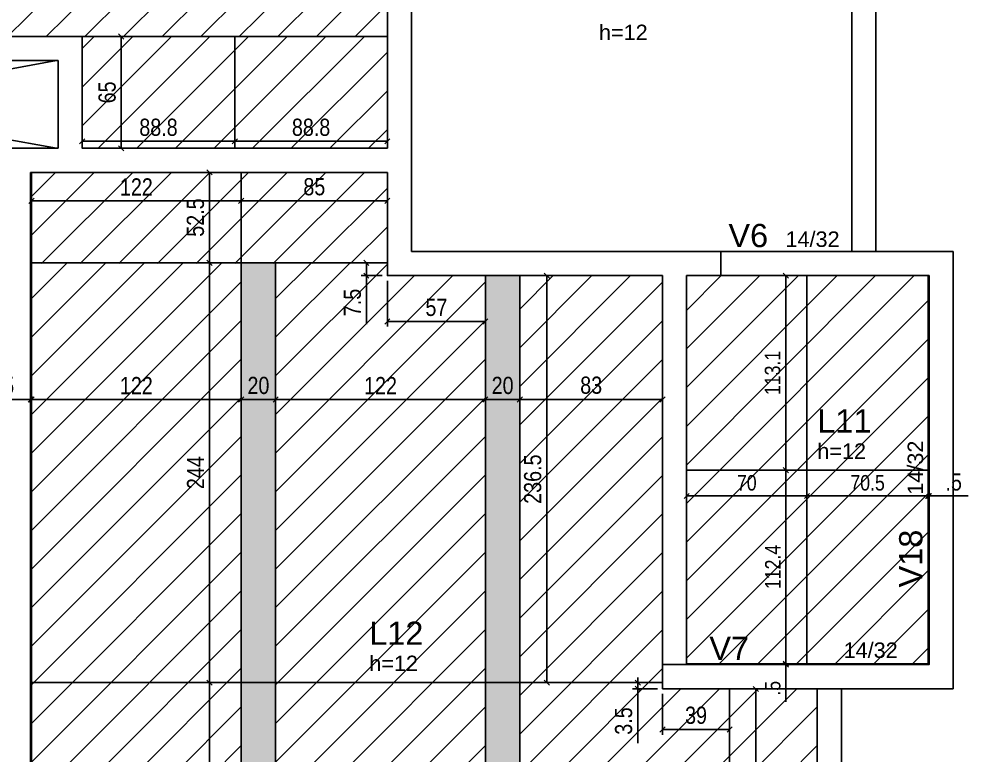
# Model space of a CAD drawing. Header units: millimetres. Extents: x 2319 to 6611, y 404 to 3152.
# Drawn here: x 4476 to 5028, y 1413 to 1841 of the extents above; entities that cross this region are included whole.
import ezdxf

# ---------------------------------------------------------------- set-up
doc = ezdxf.new("R2010")
doc.units = ezdxf.units.MM
for name, color, linetype in [('10', 252, 'Continuous'), ('9', 8, 'Continuous'), ('COTA', 241, 'Continuous'), ('ES-VIGA', 3, 'Continuous'), ('Painéis', 200, 'Continuous'), ('VIG-D', 2, 'Continuous'), ('VIG-N', 4, 'Continuous')]:
    doc.layers.add(name, color=color, linetype=linetype)
doc.layers.add('Hachura', color=251, linetype='Continuous', lineweight=9)
doc.layers.add('REAPROVEITAMENTO', color=251, linetype='Continuous', lineweight=9)
doc.styles.add('COTA TECNICA', font='techl___.ttf', dxfattribs={"height": 10})
doc.styles.add('COTA TECNICA-50', font='techl___.ttf', dxfattribs={"height": 9})
doc.styles.add('TQS_ARIAL', font='arial.ttf')
doc.dimstyles.new('COTA PAINEL-50', dxfattribs={"dimtxt": 9, "dimasz": 3, "dimexe": 3, "dimexo": 3, "dimgap": 3, "dimtad": 1, "dimdec": 1, "dimzin": 12, "dimdsep": 46, "dimtxsty": 'COTA TECNICA-50', "dimblk1": 'OBLIQUE', "dimblk2": 'OBLIQUE', "dimsah": 1, "dimcen": 0.9, "dimclrd": 4, "dimclre": 4, "dimclrt": 240, "dimadec": 1, "dimazin": 3, "dimtfac": 1, "dimtdec": 1, "dimtmove": 0, "dimatfit": 3, "dimfxl": 1, "dimtolj": 1, "dimtzin": 12, "dimarcsym": 0})
doc.dimstyles.new('PAINEL', dxfattribs={"dimtxt": 10, "dimasz": 3, "dimexe": 3, "dimexo": 3, "dimgap": 3, "dimtad": 1, "dimdec": 1, "dimzin": 12, "dimdsep": 46, "dimtxsty": 'COTA TECNICA', "dimblk1": 'OBLIQUE', "dimblk2": 'OBLIQUE', "dimsah": 1, "dimcen": 0.9, "dimclrd": 4, "dimclre": 4, "dimclrt": 240, "dimadec": 1, "dimazin": 3, "dimtfac": 1, "dimtdec": 1, "dimtmove": 0, "dimatfit": 3, "dimfxl": 1, "dimtolj": 1, "dimtzin": 12, "dimarcsym": 0})

# ---------------------------------------------------------------- blocks, each defined once
blk = doc.blocks.new('_Oblique')
at = {"color": 0, "linetype": 'ByBlock', "lineweight": -2}
blk.add_line((-0.5, -0.5), (0.5, 0.5), dxfattribs=at)
blk = doc.blocks.new('*D155')
at = {"layer": 'COTA', "color": 4, "lineweight": -2, "transparency": 16777216}
for p, q in [((4921.74, 1578.45), (4921.74, 1466)), ((4919.24, 1466), (4918.74, 1466))]:
    blk.add_line(p, q, dxfattribs=at)
at = {"layer": 'Defpoints', "color": 0, "transparency": 16777216}
for p in [(4921.74, 1578.45), (4921.74, 1466), (4922.24, 1466)]:
    blk.add_point(p, dxfattribs=at)
at = {"layer": 'COTA', "color": 4, "lineweight": -2, "transparency": 16777216, "xscale": 3, "yscale": 3, "zscale": 3}
for p, rotation in [((4921.74, 1578.45), 90), ((4921.74, 1466), 270)]:
    blk.add_blockref('_Oblique', p, dxfattribs=dict(at, rotation=rotation))
at = {"layer": 'COTA', "color": 240, "transparency": 16777216, "insert": (4914.17, 1522.22), "char_height": 9, "attachment_point": 5, "rotation": 90, "style": 'COTA TECNICA-50'}
blk.add_mtext('\\A1;112.4', dxfattribs=at)
blk = doc.blocks.new('*D80')
at = {"layer": 'COTA', "color": 4, "lineweight": -2, "transparency": 16777216}
for p, q in [((4921.74, 1466), (4921.74, 1469)), ((4921.74, 1466), (4921.74, 1465.5)), ((4921.74, 1465.5), (4921.74, 1443.91))]:
    blk.add_line(p, q, dxfattribs=at)
at = {"layer": 'Defpoints', "color": 0, "transparency": 16777216}
for p in [(4921.74, 1466), (4921.74, 1465.5), (4921.74, 1465.5)]:
    blk.add_point(p, dxfattribs=at)
at = {"layer": 'COTA', "color": 4, "lineweight": -2, "transparency": 16777216, "xscale": 3, "yscale": 3, "zscale": 3}
for p, rotation in [((4921.74, 1466), 270), ((4921.74, 1465.5), 90)]:
    blk.add_blockref('_Oblique', p, dxfattribs=dict(at, rotation=rotation))
at = {"layer": 'COTA', "color": 240, "transparency": 16777216, "insert": (4914.14, 1451.7), "char_height": 9, "attachment_point": 5, "rotation": 90, "style": 'COTA TECNICA-50'}
blk.add_mtext('\\A1;.5', dxfattribs=at)
blk = doc.blocks.new('*D81')
at = {"layer": 'COTA', "color": 4, "lineweight": -2, "transparency": 16777216}
blk.add_line((4864.03, 1563.47), (4934.04, 1563.47), dxfattribs=at)
at = {"layer": 'Defpoints', "color": 0, "transparency": 16777216}
for p in [(4864.03, 1563.47), (4934.04, 1563.47), (4934.04, 1563.47)]:
    blk.add_point(p, dxfattribs=at)
at = {"layer": 'COTA', "color": 4, "lineweight": -2, "transparency": 16777216, "xscale": 3, "yscale": 3, "zscale": 3, "rotation": 180}
blk.add_blockref('_Oblique', (4864.03, 1563.47), dxfattribs=at)
at = {"layer": 'COTA', "color": 4, "lineweight": -2, "transparency": 16777216, "xscale": 3, "yscale": 3, "zscale": 3}
blk.add_blockref('_Oblique', (4934.04, 1563.47), dxfattribs=at)
at = {"layer": 'COTA', "color": 240, "transparency": 16777216, "insert": (4899.03, 1571.06), "char_height": 9, "attachment_point": 5, "style": 'COTA TECNICA-50'}
blk.add_mtext('\\A1;70', dxfattribs=at)
blk = doc.blocks.new('*D82')
at = {"layer": 'COTA', "color": 4, "lineweight": -2, "transparency": 16777216}
for p, q in [((4934.04, 1563.47), (5004.53, 1563.47)), ((5004.53, 1560.47), (5004.53, 1560.47))]:
    blk.add_line(p, q, dxfattribs=at)
at = {"layer": 'Defpoints', "color": 0, "transparency": 16777216}
for p in [(4934.04, 1563.47), (5004.53, 1563.47), (5004.53, 1563.47)]:
    blk.add_point(p, dxfattribs=at)
at = {"layer": 'COTA', "color": 4, "lineweight": -2, "transparency": 16777216, "xscale": 3, "yscale": 3, "zscale": 3, "rotation": 180}
blk.add_blockref('_Oblique', (4934.04, 1563.47), dxfattribs=at)
at = {"layer": 'COTA', "color": 4, "lineweight": -2, "transparency": 16777216, "xscale": 3, "yscale": 3, "zscale": 3}
blk.add_blockref('_Oblique', (5004.53, 1563.47), dxfattribs=at)
at = {"layer": 'COTA', "color": 240, "transparency": 16777216, "insert": (4969.28, 1571.07), "char_height": 9, "attachment_point": 5, "style": 'COTA TECNICA-50'}
blk.add_mtext('\\A1;70.5', dxfattribs=at)
blk = doc.blocks.new('*D83')
at = {"layer": 'COTA', "color": 4, "lineweight": -2, "transparency": 16777216}
for p, q in [((4921.74, 1691.5), (4921.74, 1578.45)), ((4924.74, 1578.45), (4924.74, 1578.45))]:
    blk.add_line(p, q, dxfattribs=at)
at = {"layer": 'Defpoints', "color": 0, "transparency": 16777216}
for p in [(4921.74, 1691.5), (4921.74, 1578.45), (4921.74, 1578.45)]:
    blk.add_point(p, dxfattribs=at)
at = {"layer": 'COTA', "color": 4, "lineweight": -2, "transparency": 16777216, "xscale": 3, "yscale": 3, "zscale": 3}
for p, rotation in [((4921.74, 1691.5), 90), ((4921.74, 1578.45), 270)]:
    blk.add_blockref('_Oblique', p, dxfattribs=dict(at, rotation=rotation))
at = {"layer": 'COTA', "color": 240, "transparency": 16777216, "insert": (4914.04, 1634.97), "char_height": 9, "attachment_point": 5, "rotation": 90, "style": 'COTA TECNICA-50'}
blk.add_mtext('\\A1;113.1', dxfattribs=at)
blk = doc.blocks.new('*D119')
at = {"layer": 'COTA', "color": 4, "lineweight": -2, "transparency": 16777216}
for p, q in [((4586.53, 1751.5), (4586.53, 1699)), ((4589.28, 1751.5), (4589.53, 1751.5)), ((4589.28, 1699), (4589.53, 1699))]:
    blk.add_line(p, q, dxfattribs=at)
at = {"layer": 'Defpoints', "color": 0, "transparency": 16777216}
for p in [(4586.28, 1751.5), (4586.28, 1699), (4586.53, 1699)]:
    blk.add_point(p, dxfattribs=at)
at = {"layer": 'COTA', "color": 4, "lineweight": -2, "transparency": 16777216, "xscale": 3, "yscale": 3, "zscale": 3}
for p, rotation in [((4586.53, 1751.5), 90), ((4586.53, 1699), 270)]:
    blk.add_blockref('_Oblique', p, dxfattribs=dict(at, rotation=rotation))
at = {"layer": 'COTA', "color": 240, "transparency": 16777216, "insert": (4578.42, 1725.25), "char_height": 10, "attachment_point": 5, "rotation": 90, "style": 'COTA TECNICA'}
blk.add_mtext('\\A1;52.5', dxfattribs=at)
blk = doc.blocks.new('*D120')
at = {"layer": 'COTA', "color": 4, "lineweight": -2, "transparency": 16777216}
for p, q in [((4586.53, 1699), (4586.53, 1455)), ((4589.28, 1699), (4589.53, 1699))]:
    blk.add_line(p, q, dxfattribs=at)
at = {"layer": 'Defpoints', "color": 0, "transparency": 16777216}
for p in [(4586.28, 1699), (4586.53, 1455), (4586.53, 1455)]:
    blk.add_point(p, dxfattribs=at)
at = {"layer": 'COTA', "color": 4, "lineweight": -2, "transparency": 16777216, "xscale": 3, "yscale": 3, "zscale": 3}
for p, rotation in [((4586.53, 1699), 90), ((4586.53, 1455), 270)]:
    blk.add_blockref('_Oblique', p, dxfattribs=dict(at, rotation=rotation))
at = {"layer": 'COTA', "color": 240, "transparency": 16777216, "insert": (4578.46, 1577), "char_height": 10, "attachment_point": 5, "rotation": 90, "style": 'COTA TECNICA'}
blk.add_mtext('\\A1;244', dxfattribs=at)
blk = doc.blocks.new('*D121')
at = {"layer": 'COTA', "color": 4, "lineweight": -2, "transparency": 16777216}
blk.add_line((4586.53, 1455), (4586.53, 1211), dxfattribs=at)
at = {"layer": 'Defpoints', "color": 0, "transparency": 16777216}
for p in [(4586.53, 1455), (4586.53, 1211), (4586.53, 1211)]:
    blk.add_point(p, dxfattribs=at)
at = {"layer": 'COTA', "color": 4, "lineweight": -2, "transparency": 16777216, "xscale": 3, "yscale": 3, "zscale": 3}
for p, rotation in [((4586.53, 1455), 90), ((4586.53, 1211), 270)]:
    blk.add_blockref('_Oblique', p, dxfattribs=dict(at, rotation=rotation))
at = {"layer": 'COTA', "color": 240, "transparency": 16777216, "insert": (4578.46, 1333), "char_height": 10, "attachment_point": 5, "rotation": 90, "style": 'COTA TECNICA'}
blk.add_mtext('\\A1;244', dxfattribs=at)
blk = doc.blocks.new('*D122')
at = {"layer": 'COTA', "color": 4, "lineweight": -2, "transparency": 16777216}
for p, q in [((4835.63, 1455), (4835.63, 1458)), ((4847.03, 1455), (4832.63, 1455)), ((4835.63, 1455), (4835.63, 1451.5)), ((4847.03, 1451.5), (4832.63, 1451.5)), ((4835.63, 1451.5), (4835.63, 1419.89))]:
    blk.add_line(p, q, dxfattribs=at)
at = {"layer": 'Defpoints', "color": 0, "transparency": 16777216}
for p in [(4850.03, 1455), (4835.63, 1451.5), (4850.03, 1451.5)]:
    blk.add_point(p, dxfattribs=at)
at = {"layer": 'COTA', "color": 4, "lineweight": -2, "transparency": 16777216, "xscale": 3, "yscale": 3, "zscale": 3}
for p, rotation in [((4835.63, 1455), 270), ((4835.63, 1451.5), 90)]:
    blk.add_blockref('_Oblique', p, dxfattribs=dict(at, rotation=rotation))
at = {"layer": 'COTA', "color": 240, "transparency": 16777216, "insert": (4827.42, 1432.7), "char_height": 10, "attachment_point": 5, "rotation": 90, "style": 'COTA TECNICA'}
blk.add_mtext('\\A1;3.5', dxfattribs=at)
blk = doc.blocks.new('*D123')
at = {"layer": 'COTA', "color": 4, "lineweight": -2, "transparency": 16777216}
for p, q in [((4850.03, 1448.5), (4850.03, 1424.74)), ((4889.03, 1448.5), (4889.03, 1424.74)), ((4850.03, 1427.74), (4889.03, 1427.74))]:
    blk.add_line(p, q, dxfattribs=at)
at = {"layer": 'Defpoints', "color": 0, "transparency": 16777216}
for p in [(4850.03, 1451.5), (4889.03, 1451.5), (4889.03, 1427.74)]:
    blk.add_point(p, dxfattribs=at)
at = {"layer": 'COTA', "color": 4, "lineweight": -2, "transparency": 16777216, "xscale": 3, "yscale": 3, "zscale": 3, "rotation": 180}
blk.add_blockref('_Oblique', (4850.03, 1427.74), dxfattribs=at)
at = {"layer": 'COTA', "color": 4, "lineweight": -2, "transparency": 16777216, "xscale": 3, "yscale": 3, "zscale": 3}
blk.add_blockref('_Oblique', (4889.03, 1427.74), dxfattribs=at)
at = {"layer": 'COTA', "color": 240, "transparency": 16777216, "insert": (4869.53, 1435.99), "char_height": 10, "attachment_point": 5, "style": 'COTA TECNICA'}
blk.add_mtext('\\A1;39', dxfattribs=at)
blk = doc.blocks.new('*D124')
at = {"layer": 'COTA', "color": 4, "lineweight": -2, "transparency": 16777216}
for p, q in [((4687.03, 1699), (4674.78, 1699)), ((4677.78, 1699), (4677.78, 1691.5)), ((4687.03, 1691.5), (4674.78, 1691.5)), ((4677.78, 1691.5), (4677.78, 1663.35))]:
    blk.add_line(p, q, dxfattribs=at)
at = {"layer": 'Defpoints', "color": 0, "transparency": 16777216}
for p in [(4690.03, 1699), (4677.78, 1691.5), (4690.03, 1691.5)]:
    blk.add_point(p, dxfattribs=at)
at = {"layer": 'COTA', "color": 4, "lineweight": -2, "transparency": 16777216, "xscale": 3, "yscale": 3, "zscale": 3}
for p, rotation in [((4677.78, 1699), 90), ((4677.78, 1691.5), 270)]:
    blk.add_blockref('_Oblique', p, dxfattribs=dict(at, rotation=rotation))
at = {"layer": 'COTA', "color": 240, "transparency": 16777216, "insert": (4669.67, 1675.92), "char_height": 10, "attachment_point": 5, "rotation": 90, "style": 'COTA TECNICA'}
blk.add_mtext('\\A1;7.5', dxfattribs=at)
blk = doc.blocks.new('*D125')
at = {"layer": 'COTA', "color": 4, "lineweight": -2, "transparency": 16777216}
for p, q in [((4690.03, 1688.5), (4690.03, 1661.9)), ((4747.03, 1688.5), (4747.03, 1661.9)), ((4690.03, 1664.9), (4747.03, 1664.9))]:
    blk.add_line(p, q, dxfattribs=at)
at = {"layer": 'Defpoints', "color": 0, "transparency": 16777216}
for p in [(4690.03, 1691.5), (4747.03, 1691.5), (4747.03, 1664.9)]:
    blk.add_point(p, dxfattribs=at)
at = {"layer": 'COTA', "color": 4, "lineweight": -2, "transparency": 16777216, "xscale": 3, "yscale": 3, "zscale": 3, "rotation": 180}
blk.add_blockref('_Oblique', (4690.03, 1664.9), dxfattribs=at)
at = {"layer": 'COTA', "color": 4, "lineweight": -2, "transparency": 16777216, "xscale": 3, "yscale": 3, "zscale": 3}
blk.add_blockref('_Oblique', (4747.03, 1664.9), dxfattribs=at)
at = {"layer": 'COTA', "color": 240, "transparency": 16777216, "insert": (4718.53, 1673.01), "char_height": 10, "attachment_point": 5, "style": 'COTA TECNICA'}
blk.add_mtext('\\A1;57', dxfattribs=at)
blk = doc.blocks.new('*D25')
at = {"layer": 'COTA', "color": 4, "lineweight": -2, "transparency": 16777216}
for p, q in [((4767.03, 1619.55), (4850.03, 1619.55)), ((4767.03, 1619.12), (4767.03, 1616.55)), ((4850.03, 1619.12), (4850.03, 1616.55))]:
    blk.add_line(p, q, dxfattribs=at)
at = {"layer": 'Defpoints', "color": 0, "transparency": 16777216}
for p in [(4767.03, 1622.12), (4850.03, 1622.12), (4850.03, 1619.55)]:
    blk.add_point(p, dxfattribs=at)
at = {"layer": 'COTA', "color": 4, "lineweight": -2, "transparency": 16777216, "xscale": 3, "yscale": 3, "zscale": 3, "rotation": 180}
blk.add_blockref('_Oblique', (4767.03, 1619.55), dxfattribs=at)
at = {"layer": 'COTA', "color": 4, "lineweight": -2, "transparency": 16777216, "xscale": 3, "yscale": 3, "zscale": 3}
blk.add_blockref('_Oblique', (4850.03, 1619.55), dxfattribs=at)
at = {"layer": 'COTA', "color": 240, "transparency": 16777216, "insert": (4808.53, 1627.79), "char_height": 10, "attachment_point": 5, "style": 'COTA TECNICA'}
blk.add_mtext('\\A1;83', dxfattribs=at)
blk = doc.blocks.new('*D133')
at = {"layer": 'COTA', "color": 4, "lineweight": -2, "transparency": 16777216}
blk.add_line((4782.78, 1455), (4782.78, 1691.5), dxfattribs=at)
at = {"layer": 'Defpoints', "color": 0, "transparency": 16777216}
for p in [(4782.78, 1691.5), (4782.78, 1691.5), (4782.78, 1455)]:
    blk.add_point(p, dxfattribs=at)
at = {"layer": 'COTA', "color": 4, "lineweight": -2, "transparency": 16777216, "xscale": 3, "yscale": 3, "zscale": 3}
for p, rotation in [((4782.78, 1691.5), 90), ((4782.78, 1455), 270)]:
    blk.add_blockref('_Oblique', p, dxfattribs=dict(at, rotation=rotation))
at = {"layer": 'COTA', "color": 240, "transparency": 16777216, "insert": (4774.56, 1573.25), "char_height": 10, "attachment_point": 5, "rotation": 90, "style": 'COTA TECNICA'}
blk.add_mtext('\\A1;236.5', dxfattribs=at)
blk = doc.blocks.new('*D26')
at = {"layer": 'COTA', "color": 4, "lineweight": -2, "transparency": 16777216}
for p, q in [((4690.03, 1735), (4605.03, 1735)), ((4605.03, 1734.87), (4605.03, 1732)), ((4690.03, 1734.87), (4690.03, 1732))]:
    blk.add_line(p, q, dxfattribs=at)
at = {"layer": 'Defpoints', "color": 0, "transparency": 16777216}
for p in [(4605.03, 1737.87), (4605.03, 1735), (4690.03, 1737.87)]:
    blk.add_point(p, dxfattribs=at)
at = {"layer": 'COTA', "color": 4, "lineweight": -2, "transparency": 16777216, "xscale": 3, "yscale": 3, "zscale": 3, "rotation": 180}
blk.add_blockref('_Oblique', (4605.03, 1735), dxfattribs=at)
at = {"layer": 'COTA', "color": 4, "lineweight": -2, "transparency": 16777216, "xscale": 3, "yscale": 3, "zscale": 3}
blk.add_blockref('_Oblique', (4690.03, 1735), dxfattribs=at)
at = {"layer": 'COTA', "color": 240, "transparency": 16777216, "insert": (4647.53, 1743.13), "char_height": 10, "attachment_point": 5, "style": 'COTA TECNICA'}
blk.add_mtext('\\A1;85', dxfattribs=at)
blk = doc.blocks.new('*D27')
at = {"layer": 'COTA', "color": 4, "lineweight": -2, "transparency": 16777216}
blk.add_line((4605.03, 1735), (4483.03, 1735), dxfattribs=at)
at = {"layer": 'Defpoints', "color": 0, "transparency": 16777216}
for p in [(4483.03, 1735), (4483.03, 1735), (4605.03, 1735)]:
    blk.add_point(p, dxfattribs=at)
at = {"layer": 'COTA', "color": 4, "lineweight": -2, "transparency": 16777216, "xscale": 3, "yscale": 3, "zscale": 3, "rotation": 180}
blk.add_blockref('_Oblique', (4483.03, 1735), dxfattribs=at)
at = {"layer": 'COTA', "color": 4, "lineweight": -2, "transparency": 16777216, "xscale": 3, "yscale": 3, "zscale": 3}
blk.add_blockref('_Oblique', (4605.03, 1735), dxfattribs=at)
at = {"layer": 'COTA', "color": 240, "transparency": 16777216, "insert": (4544.03, 1743.06), "char_height": 10, "attachment_point": 5, "style": 'COTA TECNICA'}
blk.add_mtext('\\A1;122', dxfattribs=at)
blk = doc.blocks.new('*D28')
at = {"layer": 'COTA', "color": 4, "lineweight": -2, "transparency": 16777216}
for p, q in [((4482.53, 1619.55), (4459.87, 1619.55)), ((4483.03, 1619.55), (4482.53, 1619.55)), ((4483.03, 1619.55), (4486.03, 1619.55))]:
    blk.add_line(p, q, dxfattribs=at)
at = {"layer": 'Defpoints', "color": 0, "transparency": 16777216}
for p in [(4482.53, 1619.55), (4482.53, 1619.55), (4483.03, 1619.55)]:
    blk.add_point(p, dxfattribs=at)
at = {"layer": 'COTA', "color": 4, "lineweight": -2, "transparency": 16777216, "xscale": 3, "yscale": 3, "zscale": 3}
blk.add_blockref('_Oblique', (4482.53, 1619.55), dxfattribs=at)
at = {"layer": 'COTA', "color": 4, "lineweight": -2, "transparency": 16777216, "xscale": 3, "yscale": 3, "zscale": 3, "rotation": 180}
blk.add_blockref('_Oblique', (4483.03, 1619.55), dxfattribs=at)
at = {"layer": 'COTA', "color": 240, "transparency": 16777216, "insert": (4468.2, 1627.66), "char_height": 10, "attachment_point": 5, "style": 'COTA TECNICA'}
blk.add_mtext('\\A1;.5', dxfattribs=at)
blk = doc.blocks.new('*D29')
at = {"layer": 'COTA', "color": 4, "lineweight": -2, "transparency": 16777216}
blk.add_line((4483.03, 1619.55), (4605.03, 1619.55), dxfattribs=at)
at = {"layer": 'Defpoints', "color": 0, "transparency": 16777216}
for p in [(4483.03, 1619.55), (4605.03, 1619.55), (4605.03, 1619.55)]:
    blk.add_point(p, dxfattribs=at)
at = {"layer": 'COTA', "color": 4, "lineweight": -2, "transparency": 16777216, "xscale": 3, "yscale": 3, "zscale": 3, "rotation": 180}
blk.add_blockref('_Oblique', (4483.03, 1619.55), dxfattribs=at)
at = {"layer": 'COTA', "color": 4, "lineweight": -2, "transparency": 16777216, "xscale": 3, "yscale": 3, "zscale": 3}
blk.add_blockref('_Oblique', (4605.03, 1619.55), dxfattribs=at)
at = {"layer": 'COTA', "color": 240, "transparency": 16777216, "insert": (4544.03, 1627.61), "char_height": 10, "attachment_point": 5, "style": 'COTA TECNICA'}
blk.add_mtext('\\A1;122', dxfattribs=at)
blk = doc.blocks.new('*D30')
at = {"layer": 'COTA', "color": 4, "lineweight": -2, "transparency": 16777216}
blk.add_line((4605.03, 1619.55), (4625.03, 1619.55), dxfattribs=at)
at = {"layer": 'Defpoints', "color": 0, "transparency": 16777216}
for p in [(4605.03, 1619.55), (4625.03, 1619.55), (4625.03, 1619.55)]:
    blk.add_point(p, dxfattribs=at)
at = {"layer": 'COTA', "color": 4, "lineweight": -2, "transparency": 16777216, "xscale": 3, "yscale": 3, "zscale": 3, "rotation": 180}
blk.add_blockref('_Oblique', (4605.03, 1619.55), dxfattribs=at)
at = {"layer": 'COTA', "color": 4, "lineweight": -2, "transparency": 16777216, "xscale": 3, "yscale": 3, "zscale": 3}
blk.add_blockref('_Oblique', (4625.03, 1619.55), dxfattribs=at)
at = {"layer": 'COTA', "color": 240, "transparency": 16777216, "insert": (4615.03, 1627.65), "char_height": 10, "attachment_point": 5, "style": 'COTA TECNICA'}
blk.add_mtext('\\A1;20', dxfattribs=at)
blk = doc.blocks.new('*D31')
at = {"layer": 'COTA', "color": 4, "lineweight": -2, "transparency": 16777216}
blk.add_line((4625.03, 1619.55), (4747.03, 1619.55), dxfattribs=at)
at = {"layer": 'Defpoints', "color": 0, "transparency": 16777216}
for p in [(4625.03, 1619.55), (4747.03, 1619.55), (4747.03, 1619.55)]:
    blk.add_point(p, dxfattribs=at)
at = {"layer": 'COTA', "color": 4, "lineweight": -2, "transparency": 16777216, "xscale": 3, "yscale": 3, "zscale": 3, "rotation": 180}
blk.add_blockref('_Oblique', (4625.03, 1619.55), dxfattribs=at)
at = {"layer": 'COTA', "color": 4, "lineweight": -2, "transparency": 16777216, "xscale": 3, "yscale": 3, "zscale": 3}
blk.add_blockref('_Oblique', (4747.03, 1619.55), dxfattribs=at)
at = {"layer": 'COTA', "color": 240, "transparency": 16777216, "insert": (4686.03, 1627.61), "char_height": 10, "attachment_point": 5, "style": 'COTA TECNICA'}
blk.add_mtext('\\A1;122', dxfattribs=at)
blk = doc.blocks.new('*D32')
at = {"layer": 'COTA', "color": 4, "lineweight": -2, "transparency": 16777216}
blk.add_line((4747.03, 1619.55), (4767.03, 1619.55), dxfattribs=at)
at = {"layer": 'Defpoints', "color": 0, "transparency": 16777216}
for p in [(4747.03, 1619.55), (4767.03, 1619.55), (4767.03, 1619.55)]:
    blk.add_point(p, dxfattribs=at)
at = {"layer": 'COTA', "color": 4, "lineweight": -2, "transparency": 16777216, "xscale": 3, "yscale": 3, "zscale": 3, "rotation": 180}
blk.add_blockref('_Oblique', (4747.03, 1619.55), dxfattribs=at)
at = {"layer": 'COTA', "color": 4, "lineweight": -2, "transparency": 16777216, "xscale": 3, "yscale": 3, "zscale": 3}
blk.add_blockref('_Oblique', (4767.03, 1619.55), dxfattribs=at)
at = {"layer": 'COTA', "color": 240, "transparency": 16777216, "insert": (4757.03, 1627.65), "char_height": 10, "attachment_point": 5, "style": 'COTA TECNICA'}
blk.add_mtext('\\A1;20', dxfattribs=at)
blk = doc.blocks.new('*D37')
at = {"layer": 'COTA', "color": 4, "lineweight": -2, "transparency": 16777216}
for p, q in [((5004.53, 1563.47), (5001.53, 1563.47)), ((5004.53, 1563.47), (5005.03, 1563.47)), ((5005.03, 1563.47), (5027.69, 1563.47))]:
    blk.add_line(p, q, dxfattribs=at)
at = {"layer": 'Defpoints', "color": 0, "transparency": 16777216}
for p in [(5004.53, 1563.47), (5005.03, 1563.47), (5005.03, 1563.47)]:
    blk.add_point(p, dxfattribs=at)
at = {"layer": 'COTA', "color": 4, "lineweight": -2, "transparency": 16777216, "xscale": 3, "yscale": 3, "zscale": 3}
blk.add_blockref('_Oblique', (5004.53, 1563.47), dxfattribs=at)
at = {"layer": 'COTA', "color": 4, "lineweight": -2, "transparency": 16777216, "xscale": 3, "yscale": 3, "zscale": 3, "rotation": 180}
blk.add_blockref('_Oblique', (5005.03, 1563.47), dxfattribs=at)
at = {"layer": 'COTA', "color": 240, "transparency": 16777216, "insert": (5019.36, 1571.58), "char_height": 10, "attachment_point": 5, "style": 'COTA TECNICA'}
blk.add_mtext('\\A1;.5', dxfattribs=at)
blk = doc.blocks.new('*D144')
at = {"layer": 'COTA', "color": 4, "lineweight": -2, "transparency": 16777216}
for p, q in [((4535.17, 1765.5), (4535.17, 1830.5)), ((4536.03, 1830.5), (4538.17, 1830.5)), ((4536.03, 1765.5), (4538.17, 1765.5))]:
    blk.add_line(p, q, dxfattribs=at)
at = {"layer": 'Defpoints', "color": 0, "transparency": 16777216}
for p in [(4533.03, 1830.5), (4535.17, 1830.5), (4533.03, 1765.5)]:
    blk.add_point(p, dxfattribs=at)
at = {"layer": 'COTA', "color": 4, "lineweight": -2, "transparency": 16777216, "xscale": 3, "yscale": 3, "zscale": 3}
for p, rotation in [((4535.17, 1830.5), 90), ((4535.17, 1765.5), 270)]:
    blk.add_blockref('_Oblique', p, dxfattribs=dict(at, rotation=rotation))
at = {"layer": 'COTA', "color": 240, "transparency": 16777216, "insert": (4527.07, 1798), "char_height": 10, "attachment_point": 5, "rotation": 90, "style": 'COTA TECNICA'}
blk.add_mtext('\\A1;65', dxfattribs=at)
blk = doc.blocks.new('*D145')
at = {"layer": 'COTA', "color": 4, "lineweight": -2, "transparency": 16777216}
blk.add_line((4512.53, 1769.56), (4601.28, 1769.56), dxfattribs=at)
at = {"layer": 'Defpoints', "color": 0, "transparency": 16777216}
for p in [(4512.53, 1769.56), (4601.28, 1769.56), (4601.28, 1769.56)]:
    blk.add_point(p, dxfattribs=at)
at = {"layer": 'COTA', "color": 4, "lineweight": -2, "transparency": 16777216, "xscale": 3, "yscale": 3, "zscale": 3, "rotation": 180}
blk.add_blockref('_Oblique', (4512.53, 1769.56), dxfattribs=at)
at = {"layer": 'COTA', "color": 4, "lineweight": -2, "transparency": 16777216, "xscale": 3, "yscale": 3, "zscale": 3}
blk.add_blockref('_Oblique', (4601.28, 1769.56), dxfattribs=at)
at = {"layer": 'COTA', "color": 240, "transparency": 16777216, "insert": (4556.9, 1777.66), "char_height": 10, "attachment_point": 5, "style": 'COTA TECNICA'}
blk.add_mtext('\\A1;88.8', dxfattribs=at)
blk = doc.blocks.new('*D41')
at = {"layer": 'COTA', "color": 4, "lineweight": -2, "transparency": 16777216}
blk.add_line((4601.28, 1769.56), (4690.03, 1769.56), dxfattribs=at)
at = {"layer": 'Defpoints', "color": 0, "transparency": 16777216}
for p in [(4601.28, 1769.56), (4690.03, 1769.56), (4690.03, 1769.56)]:
    blk.add_point(p, dxfattribs=at)
at = {"layer": 'COTA', "color": 4, "lineweight": -2, "transparency": 16777216, "xscale": 3, "yscale": 3, "zscale": 3, "rotation": 180}
blk.add_blockref('_Oblique', (4601.28, 1769.56), dxfattribs=at)
at = {"layer": 'COTA', "color": 4, "lineweight": -2, "transparency": 16777216, "xscale": 3, "yscale": 3, "zscale": 3}
blk.add_blockref('_Oblique', (4690.03, 1769.56), dxfattribs=at)
at = {"layer": 'COTA', "color": 240, "transparency": 16777216, "insert": (4645.65, 1777.66), "char_height": 10, "attachment_point": 5, "style": 'COTA TECNICA'}
blk.add_mtext('\\A1;88.8', dxfattribs=at)
blk = doc.blocks.new('*D173')
at = {"layer": 'COTA', "color": 4, "lineweight": -2, "transparency": 16777216}
blk.add_line((4904.3, 1451.35), (4904.3, 1331.17), dxfattribs=at)
at = {"layer": 'Defpoints', "color": 0, "transparency": 16777216}
for p in [(4904.3, 1451.35), (4904.3, 1331.17), (4904.3, 1331.17)]:
    blk.add_point(p, dxfattribs=at)
at = {"layer": 'COTA', "color": 4, "lineweight": -2, "transparency": 16777216, "xscale": 3, "yscale": 3, "zscale": 3}
for p, rotation in [((4904.3, 1451.35), 90), ((4904.3, 1331.17), 270)]:
    blk.add_blockref('_Oblique', p, dxfattribs=dict(at, rotation=rotation))
at = {"layer": 'COTA', "color": 240, "transparency": 16777216, "insert": (4896.19, 1391.26), "char_height": 10, "attachment_point": 5, "rotation": 90, "style": 'COTA TECNICA'}
blk.add_mtext('\\A1;120.2', dxfattribs=at)

msp = doc.modelspace()

# ---------------------------------------------------------------- hatches: boundary and pattern name
at = {"layer": 'Hachura', "linetype": 'ByBlock'}
h = msp.add_hatch(color=256, dxfattribs=at)
h.dxf.hatch_style = 1
h.paths.add_polyline_path([(4625.03, 1699), (4605.03, 1699), (4605.03, 1211), (4625.03, 1211)])
h = msp.add_hatch(color=256, dxfattribs=at)
h.dxf.hatch_style = 1
h.paths.add_polyline_path([(4767.03, 1691.5), (4747.03, 1691.5), (4747.03, 1211), (4767.03, 1211)])
at = {"layer": 'REAPROVEITAMENTO', "linetype": 'ByBlock'}
h = msp.add_hatch(dxfattribs=at)
h.set_pattern_fill('ANSI31', color=256, scale=5, style=2)
h.set_pattern_definition([(45, (-1549.891, -955.687), (-11.22532, 11.22532), [])])
h.paths.add_polyline_path([(4023.03, 1934.5), (4690.03, 1934.5), (4690.03, 2056.5), (4023.03, 2056.5)])
h.paths.add_polyline_path([(4690.03, 1914.5), (4023.03, 1914.5), (4023.03, 1580.5), (4143.53, 1580.5), (4143.53, 1765.5), (4198.53, 1765.5), (4198.53, 1830.5), (4690.03, 1830.5)])
h = msp.add_hatch(dxfattribs=at)
h.set_pattern_fill('ANSI31', color=256, scale=5, style=2)
h.set_pattern_definition([(45, (-1021.892, -1061.724), (-11.22532, 11.22532), [])])
h.paths.add_polyline_path([(4690, 1765.5), (4690.03, 1830.5), (4512.47, 1830.5), (4512.56, 1765.5)])
h = msp.add_hatch(dxfattribs=at)
h.set_pattern_fill('ANSI31', color=256, scale=5, style=2)
h.set_pattern_definition([(45, (-1021.891, -1140.724), (-11.22532, 11.22532), [])])
h.paths.add_polyline_path([(4690.03, 1698.5), (4690.03, 1751.5), (4482.97, 1751.5), (4483.09, 1698.5)])
h = msp.add_hatch(dxfattribs=at)
h.set_pattern_fill('ANSI31', color=256, scale=5, style=2)
h.set_pattern_definition([(45, (-1161.891, -1497.174), (-11.22532, 11.22532), [])])
h.paths.add_polyline_path([(4483.03, 1699), (4483.03, 1211), (4605.03, 1211), (4605.03, 1699)])
h = msp.add_hatch(dxfattribs=at)
h.set_pattern_fill('ANSI31', color=256, scale=5, style=2)
h.set_pattern_definition([(45, (-1019.891, -1497.174), (-11.22532, 11.22532), [])])
h.paths.add_polyline_path([(4690.03, 1691.5), (4690.03, 1699), (4625.03, 1699), (4625.03, 1211), (4747.03, 1211), (4747.03, 1691.5)])
h = msp.add_hatch(dxfattribs=at)
h.set_pattern_fill('ANSI31', color=256, scale=5, style=2)
h.set_pattern_definition([(45, (-826.885, -1497.174), (-11.22532, 11.22532), [])])
h.paths.add_polyline_path([(4940.03, 1451.5), (4850.03, 1451.5), (4850.03, 1691.5), (4767.03, 1691.5), (4767.03, 1211), (4940.03, 1211)])
h = msp.add_hatch(dxfattribs=at)
h.set_pattern_fill('ANSI31', color=256, scale=5, style=2)
h.set_pattern_definition([(45, (-762.89, -1373.724), (-11.22532, 11.22532), [])])
h.paths.add_polyline_path([(4863.78, 1691.5), (4864.03, 1465.5), (5004.65, 1465.5), (5004.4, 1691.5)])

# ---------------------------------------------------------------- linework, layer by layer
at = {"layer": '10', "color": 252, "linetype": 'Continuous'}
for p, q in [((4212.53, 1816.5), (4497.53, 1765.5)), ((4497.53, 1816.5), (4217.53, 1765.5))]:
    msp.add_line(p, q, dxfattribs=at)
at = {"layer": '9', "color": 8, "linetype": 'Continuous'}
for p, q in [((4704.03, 1705.5), (4704.03, 2261.5)), ((4690.03, 1765.5), (4690.03, 2056.5)), ((4512.53, 1830.5), (4198.53, 1830.5)), ((4512.53, 1816.5), (4512.53, 1830.5)), ((4212.53, 1816.5), (4498.53, 1816.5)), ((4498.53, 1816.5), (4498.53, 1765.5)), ((4212.53, 1765.5), (4498.53, 1765.5)), ((4553.53, 1765.5), (4690.03, 1765.5)), ((4704.03, 1765.5), (4704.03, 1751.52)), ((4482.53, 1751.5), (4690.03, 1751.5)), ((4482.53, 1210.5), (4482.53, 1751.5)), ((4704.03, 1705.5), (4960.03, 1705.5)), ((4850.03, 1691.5), (4850.03, 1465.5)), ((4864.03, 1465.5), (4864.03, 1691.5)), ((4940.03, 1210.5), (4940.03, 1451.5))]:
    msp.add_line(p, q, dxfattribs=at)
for points in [[(4704.03, 2261.5), (4960.03, 2261.5), (4960.03, 1705.5)], [(4974.03, 1705.5), (4974.03, 1705.5), (4974.03, 2261.5)], [(4512.53, 1816.5), (4512.53, 1765.5), (4553.53, 1765.5)], [(4690.03, 1751.5), (4690.03, 1691.5), (4704.03, 1691.5)], [(4690.03, 1705.5), (4690.03, 1691.5), (4850.03, 1691.5)], [(4864.03, 1691.5), (4974.03, 1691.5)], [(4954.03, 1465.5), (4864.03, 1465.5)], [(4954.03, 1451.5), (4954.03, 1196.5), (4940.03, 1196.5)]]:
    msp.add_lwpolyline(points, dxfattribs=at)
at = {"layer": 'ES-VIGA', "linetype": 'Continuous'}
msp.add_line((5019.03, 1705.5), (5019.03, 1451.5), dxfattribs=at)
msp.add_line((5019.03, 1705.5), (5019.03, 1451.5), dxfattribs=at)
for points in [[(5019.03, 1705.5), (4884.03, 1705.5), (4884.03, 1691.5), (5005.03, 1691.5), (5005.03, 1465.5), (4850.03, 1465.5), (4850.03, 1451.5), (5019.03, 1451.5), (5019.03, 1705.5)], [(4954.03, 1451.5), (5019.03, 1451.5), (5019.03, 1705.5), (4969.03, 1705.5)]]:
    msp.add_lwpolyline(points, dxfattribs=at)
at = {"layer": 'Painéis'}
for p, q in [((4690.03, 1830.5), (4512.53, 1830.5)), ((4601.28, 1830.5), (4601.28, 1765.5)), ((4483.03, 1211), (4483.03, 1751.5)), ((4605.03, 1211), (4605.03, 1751.5)), ((4483.03, 1699), (4690.03, 1699)), ((4625.03, 1211), (4625.03, 1699)), ((4747.03, 1211), (4747.03, 1691.5)), ((4767.03, 1211), (4767.03, 1691.5)), ((4934.04, 1466), (4934.04, 1691.5)), ((5004.53, 1466), (5004.53, 1691.5)), ((4864.03, 1578.45), (5004.53, 1578.45)), ((4864.03, 1466), (5004.53, 1466)), ((4483.03, 1455), (4850.03, 1455)), ((4889.03, 1211), (4889.03, 1451.5))]:
    msp.add_line(p, q, dxfattribs=at)

# ---------------------------------------------------------------- texts
at = {"layer": 'VIG-D', "linetype": 'Continuous', "style": 'TQS_ARIAL'}
for s, p in [('h=12', (4813.08, 1828.36)), ('14/32', (4921.54, 1708.2)), ('h=12', (4940.05, 1585.04)), ('14/32', (4955.34, 1469.36)), ('h=12', (4679.48, 1461.68))]:
    msp.add_text(s, height=9, dxfattribs=at).set_placement(p)
msp.add_text('14/32', height=9, rotation=90, dxfattribs=at).set_placement((5001.57, 1564.18))
at = {"layer": 'VIG-N', "linetype": 'Continuous', "style": 'TQS_ARIAL'}
for s, p in [('V6', (4888.37, 1708.07)), ('L11', (4940.05, 1600.34)), ('L12', (4679.48, 1476.98)), ('V7', (4877.28, 1468.16))]:
    msp.add_text(s, height=13.5, dxfattribs=at).set_placement(p)
msp.add_text('V18', height=13.5, rotation=90, dxfattribs=at).set_placement((5001.13, 1510.33))

# ---------------------------------------------------------------- dimensions: what is measured, and where the dimension line sits
at = {"layer": 'COTA'}
for base, p1, p2, dimstyle, picture, middle in [((4535.17, 1830.5), (4533.03, 1765.5), (4533.03, 1830.5), 'PAINEL', '*D144', (4527.07, 1798)), ((4586.53, 1699), (4586.28, 1751.5), (4586.28, 1699), 'PAINEL', '*D119', (4578.42, 1725.25)), ((4677.78, 1691.5), (4690.03, 1699), (4690.03, 1691.5), 'PAINEL', '*D124', (4669.67, 1675.92)), ((4782.78, 1691.5), (4782.78, 1455), (4782.78, 1691.5), 'PAINEL', '*D133', (4774.56, 1573.25)), ((4921.739, 1578.4493), (4921.739, 1691.4994), (4921.739, 1578.4493), 'COTA PAINEL-50', '*D83', (4914.0416, 1634.9744)), ((4921.739, 1465.9994), (4921.739, 1578.4493), (4922.2404, 1465.9994), 'COTA PAINEL-50', '*D155', (4914.1732, 1522.2244)), ((4921.74, 1465.5), (4921.74, 1466), (4921.74, 1465.5), 'COTA PAINEL-50', '*D80', (4914.14, 1451.7)), ((4835.63, 1451.5), (4850.03, 1455), (4850.03, 1451.5), 'PAINEL', '*D122', (4827.42, 1432.7))]:
    dim = msp.add_linear_dim(base=base, p1=p1, p2=p2, angle=90, dimstyle=dimstyle, dxfattribs=at)
    dim.commit()
    dim.dimension.update_dxf_attribs({"geometry": picture, "text_midpoint": middle})
for base, p1, p2, dimstyle, picture, middle in [((4601.2785, 1769.5601), (4512.5274, 1769.5601), (4601.2785, 1769.5601), 'PAINEL', '*D145', (4556.9029, 1777.6551)), ((4690.0296, 1769.5601), (4601.2785, 1769.5601), (4690.0296, 1769.5601), 'PAINEL', '*D41', (4645.654, 1777.6551)), ((4483.03, 1735), (4605.03, 1735), (4483.03, 1735), 'PAINEL', '*D27', (4544.03, 1743.06)), ((4605.03, 1735), (4690.03, 1737.87), (4605.03, 1737.87), 'PAINEL', '*D26', (4647.53, 1743.13)), ((4747.03, 1664.9), (4690.03, 1691.5), (4747.03, 1691.5), 'PAINEL', '*D125', (4718.53, 1673.01)), ((4482.53, 1619.55), (4483.03, 1619.55), (4482.53, 1619.55), 'PAINEL', '*D28', (4468.2, 1627.66)), ((4605.03, 1619.55), (4483.03, 1619.55), (4605.03, 1619.55), 'PAINEL', '*D29', (4544.03, 1627.61)), ((4850.03, 1619.55), (4767.03, 1622.12), (4850.03, 1622.12), 'PAINEL', '*D25', (4808.53, 1627.79)), ((4934.04, 1563.47), (4864.03, 1563.47), (4934.04, 1563.47), 'COTA PAINEL-50', '*D81', (4899.03, 1571.06)), ((5004.53, 1563.47), (4934.04, 1563.47), (5004.53, 1563.47), 'COTA PAINEL-50', '*D82', (4969.28, 1571.07)), ((5005.03, 1563.47), (5004.53, 1563.47), (5005.03, 1563.47), 'PAINEL', '*D37', (5019.36, 1571.58)), ((4889.03, 1427.74), (4850.03, 1451.5), (4889.03, 1451.5), 'PAINEL', '*D123', (4869.53, 1435.99))]:
    dim = msp.add_linear_dim(base=base, p1=p1, p2=p2, dimstyle=dimstyle, dxfattribs=at)
    dim.commit()
    dim.dimension.update_dxf_attribs({"geometry": picture, "text_midpoint": middle})
for base, p1, p2, picture, middle in [((4586.53, 1455), (4586.28, 1699), (4586.53, 1455), '*D120', (4578.46, 1577)), ((4586.53, 1211), (4586.53, 1455), (4586.53, 1211), '*D121', (4578.46, 1333)), ((4904.3, 1331.17), (4904.3, 1451.35), (4904.3, 1331.17), '*D173', (4896.19, 1391.26))]:
    dim = msp.add_linear_dim(base=base, p1=p1, p2=p2, angle=90, dimstyle='PAINEL', override={"dimtmove": 1}, dxfattribs=at)
    dim.commit()
    dim.dimension.update_dxf_attribs({"geometry": picture, "text_midpoint": middle})
for base, p1, p2, picture, middle in [((4625.03, 1619.55), (4605.03, 1619.55), (4625.03, 1619.55), '*D30', (4615.03, 1619.55)), ((4767.03, 1619.55), (4747.03, 1619.55), (4767.03, 1619.55), '*D32', (4757.03, 1619.55))]:
    dim = msp.add_linear_dim(base=base, p1=p1, p2=p2, dimstyle='PAINEL', override={"dimtmove": 1}, dxfattribs=at)
    dim.commit()
    dim.dimension.update_dxf_attribs({"geometry": picture, "text_midpoint": middle, "dimtype": 160})
dim = msp.add_linear_dim(base=(4747.03, 1619.55), p1=(4625.03, 1619.55), p2=(4747.03, 1619.55), dimstyle='PAINEL', override={"dimtmove": 1}, dxfattribs=at)
dim.commit()
dim.dimension.update_dxf_attribs({"geometry": '*D31', "text_midpoint": (4686.03, 1627.61)})

doc.saveas('drawing.dxf')
